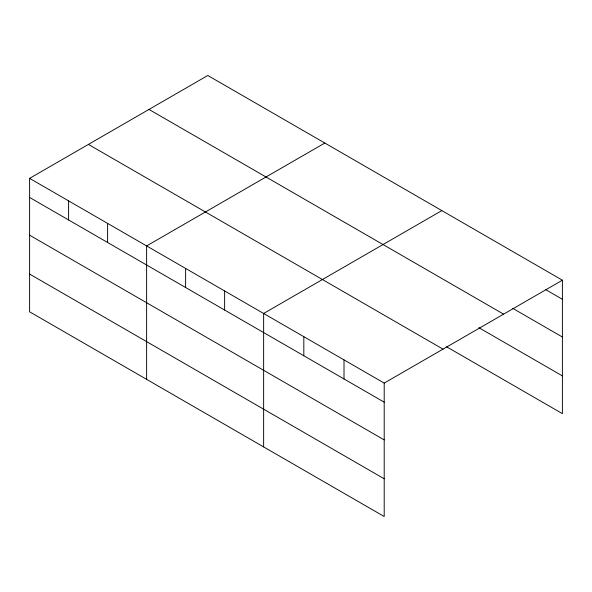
<?xml version="1.0" encoding="UTF-8"?>
<svg xmlns="http://www.w3.org/2000/svg" width="592" height="592" viewBox="0 0 592 592"><rect width="100%" height="100%" fill="white"/><g stroke="black" fill="none" stroke-linecap="round" stroke-linejoin="round"><path stroke-width="0.89" d="M384.201 439.908L384.201 383.091L29.6 178.362L29.6 311.799L384.201 516.52L384.201 439.908L29.6 235.179M446.568 346.764L562.4 413.638L562.4 280.201L207.799 75.48L29.6 178.362M324.823 143.035L146.616 245.924L146.616 379.354M441.839 210.597L263.632 313.479L263.632 446.916M384.201 383.091L562.4 280.201M545.854 289.732L562.4 299.286M512.753 308.358L562.4 337.026M148.999 109.431L503.592 314.152M478.869 327.679L562.4 375.905M88.408 144.411L443.001 349.139M29.6 197.447L384.201 402.168M29.6 274.059L384.201 478.787M344.011 359.884L344.011 378.969M303.822 336.685L303.822 355.77M224.627 290.961L224.627 310.045M185.622 268.442L185.622 287.527M107.611 223.399L107.611 242.483M68.605 200.88L68.605 219.965"/></g></svg>
